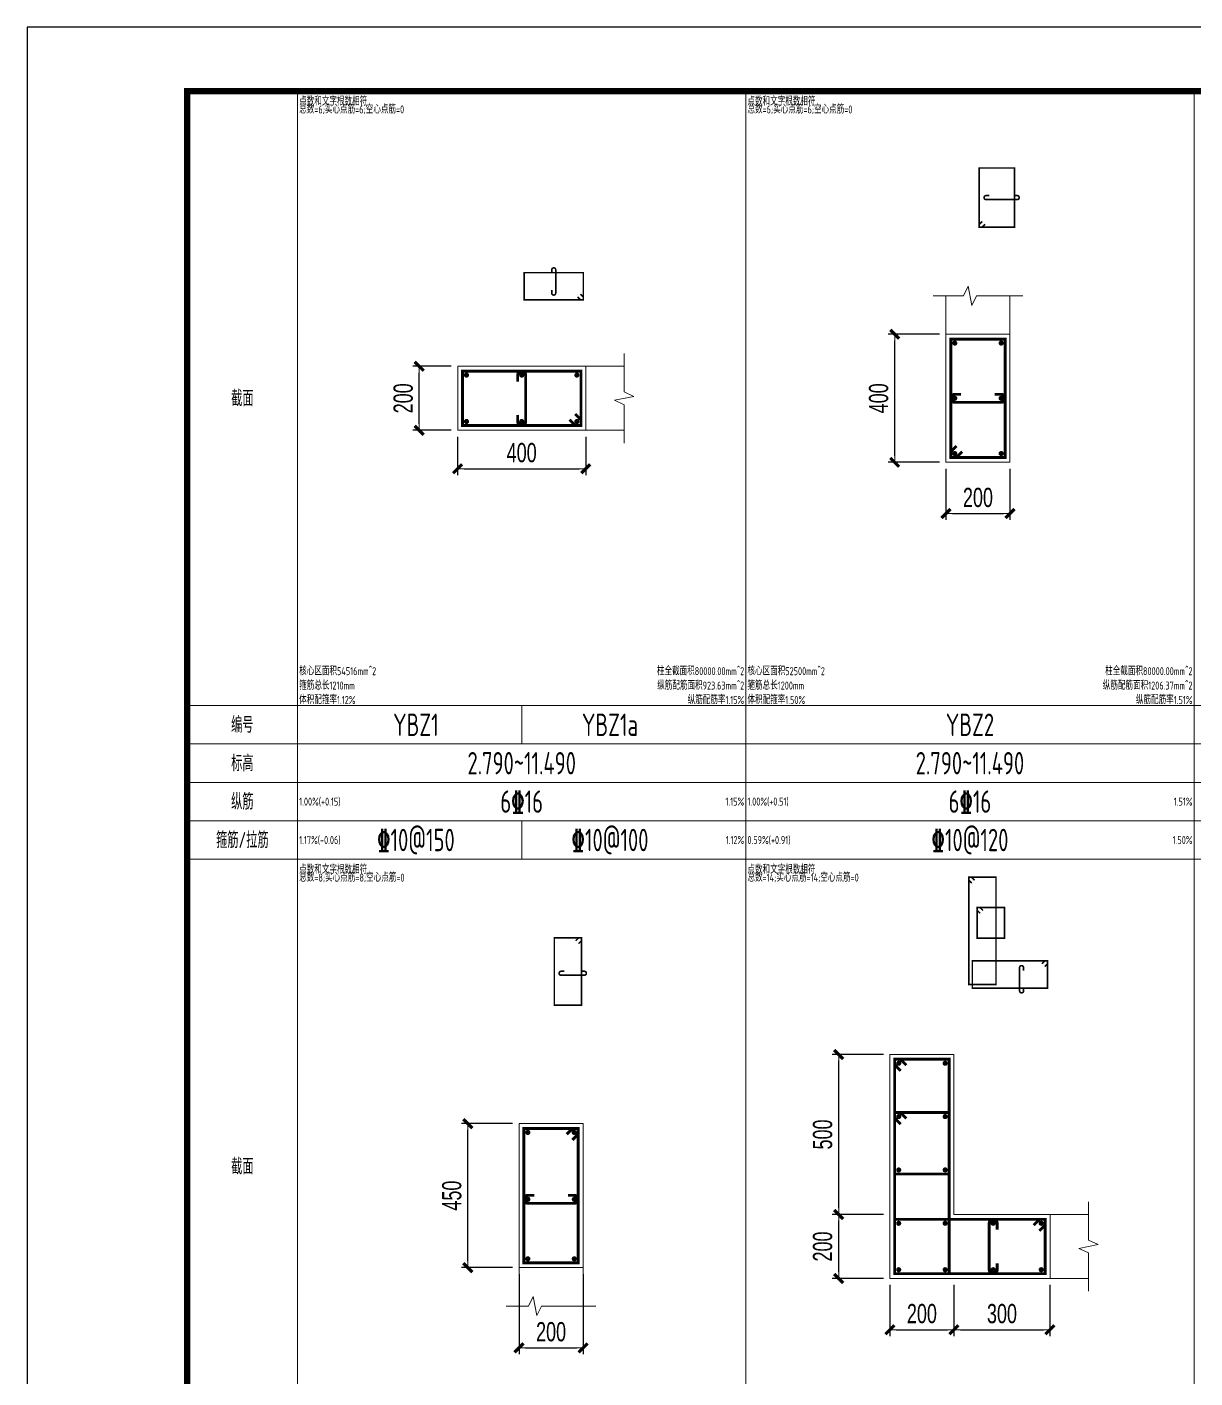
# Model space of a CAD drawing. Extents: x 5874492 to 7194610, y -939842 to -279257.
# Drawn here: x 6372279 to 6390518, y -696761 to -675657 of the extents above; entities that cross this region are included whole.
import ezdxf
from ezdxf.enums import TextEntityAlignment as Align

# ---------------------------------------------------------------- set-up
doc = ezdxf.new("R2010")
doc.units = 0
doc.header["$LTSCALE"] = 1000
for name, color, linetype, lineweight in [('S-墙柱-REIN', 1, 'Continuous', 20), ('S-墙柱-大样细线', 7, 'Continuous', 20), ('S-墙柱-编号', 4, 'Continuous', 20), ('S-大样-DIM', 3, 'Continuous', 20), ('S-大样-REIN', 1, 'Continuous', 20), ('S-大样-实线', 2, 'Continuous', 20), ('S-通用-TAB', 7, 'Continuous', 20)]:
    doc.layers.add(name, color=color, linetype=linetype, lineweight=lineweight)
doc.layers.add('Y-云图图框', color=7, linetype='Continuous')
doc.layers.add('z-计算配筋', color=7, linetype='Continuous')
doc.layers.add('配箍校核', color=34, linetype='Continuous', plot=False)
doc.styles.add('_YT_Name', font='', dxfattribs={"width": 0.8})
doc.styles.add('_YT_Sign_Text', font='ros.shx', dxfattribs={"width": 0.8, "bigfont": 'hztxt.shx'})
doc.styles.add('BW_Dim', font='Bweng.shx', dxfattribs={"width": 0.7, "bigfont": 'hztxt.shx'})
doc.styles.add('BW_Rein', font='tssdeng.shx', dxfattribs={"width": 0.7, "bigfont": 'hztxt.shx'})
doc.styles.get("Standard").update_dxf_attribs({"font": 'gbenor.shx', "bigfont": 'gbcbig.shx'})
doc.styles.add('TSSD_Rein', font='tssdeng.shx', dxfattribs={"width": 0.7, "bigfont": 'hztxt.shx'})
doc.styles.get('_YT_Name').set_extended_font_data('SimHei')
doc.dimstyles.new('Cyz_20_100', dxfattribs={"dimtxt": 300, "dimasz": 100, "dimexe": 100, "dimexo": 100, "dimgap": 100, "dimtad": 1, "dimdec": 0, "dimlfac": 0.2, "dimzin": 0, "dimdsep": 46, "dimtxsty": 'BW_Dim', "dimblk": '_bwk', "dimcen": 0, "dimclrt": 7, "dimadec": 0, "dimazin": 0, "dimtfac": 1, "dimtdec": 0, "dimtix": 1, "dimtmove": 2, "dimatfit": 0, "dimfxl": 0, "dimtolj": 1, "dimtzin": 0, "dimarcsym": 0})

# ---------------------------------------------------------------- blocks, each defined once
blk = doc.blocks.new('ECMCTK_A1_横_单行图名--0')
at = {"color": 4}
blk.add_lwpolyline([(0, 0), (841, 0), (841, 594), (0, 594)], close=True, dxfattribs=at)
at = {"const_width": 1}
blk.add_lwpolyline([(25, 10), (831, 10), (831, 584), (25, 584)], close=True, dxfattribs=at)
at = {"color": 80, "flags": 3}
for tag, height, p in [('YTHQINS', 3, (34.31, 585.5)), ('ECMCKEY', 3, (292.07, 288.23)), ('YTTQINS', 5.62, (848.03, 12.81)), ('YTFRAME', 3, (652.76, 5.84)), ('YTBARCODE_T1', 3, (749.78, 5.95))]:
    blk.add_attdef(tag, text='', height=height, dxfattribs=at).set_placement(p, align=Align.MIDDLE_CENTER)
for tag, height, style, width, p in [('证书编号', 4, '_YT_Sign_Text', 0.8, (708.87, 43.81)), ('审查批准号', 4, '_YT_Sign_Text', 0.8, (761.06, 43.81)), ('工程号', 4, '_YT_Sign_Text', 0.5, (804.08, 44.12)), ('设计单位', 6, '_YT_Name', 0.8, (623.75, 38.6)), ('建设单位', 4, '_YT_Sign_Text', 0.8, (734.96, 36.11)), ('阶段', 4, '_YT_Sign_Text', 0.8, (804.08, 35.81)), ('项目号', 4, '_YT_Sign_Text', 0.5, (822.08, 33.72)), ('项目名称', 4, '_YT_Sign_Text', 0.8, (734.96, 28.11)), ('专业', 4, '_YT_Sign_Text', 0.8, (804.08, 27.31)), ('图纸编号', 4, '_YT_Sign_Text', 0.5, (803.93, 19.36)), ('图纸名称', 4.5, '_YT_Name', 0.8, (735.39, 15.06)), ('版本号', 4, '_YT_Sign_Text', 0.8, (822.08, 13)), ('出图比例', 4.2, '_YT_Sign_Text', 0.8, (681.82, 11.78)), ('日期', 4, '_YT_Sign_Text', 0.5, (803.88, 12.13))]:
    blk.add_attdef(tag, text='', height=height, dxfattribs=dict(style=style, width=width)).set_placement(p, align=Align.CENTER)
at = {"style": '_YT_Sign_Text', "width": 0.8, "flags": 3}
for tag, p, height in [('[审定人]', (590.95, 27.81), 4.1), ('{审定人}', (605.87, 26.45), 6.24), ('[校对人]', (642.23, 27.82), 4.1), ('{校对人}', (658.35, 26.53), 6.24), ('{审核人}', (606.98, 18.44), 6.24), ('{设计人}', (658.48, 18.54), 6.24), ('[审核人]', (591.01, 19.76), 4.1), ('[设计人]', (642.47, 20.21), 4.1), ('{项目负责人}', (608.28, 10.72), 6.24), ('{专业负责人}', (658.58, 10.36), 6.24), ('[项目负责人]', (590.78, 12.01), 4.1), ('[专业负责人]', (642.74, 11.77), 4.1)]:
    blk.add_attdef(tag, p, '', height=height, dxfattribs=at)
at = {"color": 80, "flags": 3}
for tag, p in [('YTQRCODE', (551.04, 11.91)), ('YTBZSIT', (25, 10)), ('EXT_TK_LEFT', (25, 10))]:
    blk.add_attdef(tag, p, '', height=3, dxfattribs=at)
blk = doc.blocks.new('_bwk')
blk.add_line((-1, 0), (0, 0))
at = {"const_width": 0.5}
blk.add_lwpolyline([(-0.7, -0.7), (0.7, 0.7)], dxfattribs=at)
blk = doc.blocks.new('*D1425')
at = {"layer": 'Defpoints', "color": 0, "transparency": 16777216}
for p in [(6379163, -692787), (6379963, -692787), (6379963, -695037)]:
    blk.add_point(p, dxfattribs=at)
at = {"layer": 'S-大样-DIM', "color": 0, "lineweight": -2, "transparency": 16777216}
for p, q in [((6379863, -692787), (6379063, -692787)), ((6379163, -694937), (6379163, -692887)), ((6379863, -695037), (6379063, -695037))]:
    blk.add_line(p, q, dxfattribs=at)
at = {"layer": 'S-大样-DIM', "color": 0, "lineweight": -2, "transparency": 16777216, "xscale": 100, "yscale": 100, "zscale": 100}
for p, rotation in [((6379163, -692787), 90), ((6379163, -695037), 270)]:
    blk.add_blockref('_bwk', p, dxfattribs=dict(at, rotation=rotation))
at = {"layer": 'S-大样-DIM', "color": 7, "transparency": 16777216, "insert": (6378913, -693912), "char_height": 300, "attachment_point": 5, "rotation": 90, "style": 'BW_Dim'}
blk.add_mtext('\\A1;450', dxfattribs=at)
blk = doc.blocks.new('*D1426')
at = {"layer": 'Defpoints', "color": 0, "transparency": 16777216}
for p in [(6379963, -695037), (6380963, -695037), (6380963, -696290)]:
    blk.add_point(p, dxfattribs=at)
at = {"layer": 'S-大样-DIM', "color": 0, "lineweight": -2, "transparency": 16777216}
for p, q in [((6379963, -695137), (6379963, -696390)), ((6380963, -695137), (6380963, -696390)), ((6380063, -696290), (6380863, -696290))]:
    blk.add_line(p, q, dxfattribs=at)
at = {"layer": 'S-大样-DIM', "color": 0, "lineweight": -2, "transparency": 16777216, "xscale": 100, "yscale": 100, "zscale": 100, "rotation": 180}
blk.add_blockref('_bwk', (6379963, -696290), dxfattribs=at)
at = {"layer": 'S-大样-DIM', "color": 0, "lineweight": -2, "transparency": 16777216, "xscale": 100, "yscale": 100, "zscale": 100}
blk.add_blockref('_bwk', (6380963, -696290), dxfattribs=at)
at = {"layer": 'S-大样-DIM', "color": 7, "transparency": 16777216, "insert": (6380463, -696040), "char_height": 300, "attachment_point": 5, "style": 'BW_Dim'}
blk.add_mtext('\\A1;200', dxfattribs=at)
blk = doc.blocks.new('*D1427')
at = {"layer": 'Defpoints', "color": 0, "transparency": 16777216}
for p in [(6385829, -680457), (6386629, -680457), (6386629, -682457)]:
    blk.add_point(p, dxfattribs=at)
at = {"layer": 'S-大样-DIM', "color": 0, "lineweight": -2, "transparency": 16777216}
for p, q in [((6386529, -680457), (6385729, -680457)), ((6385829, -682357), (6385829, -680557)), ((6386529, -682457), (6385729, -682457))]:
    blk.add_line(p, q, dxfattribs=at)
at = {"layer": 'S-大样-DIM', "color": 0, "lineweight": -2, "transparency": 16777216, "xscale": 100, "yscale": 100, "zscale": 100}
for p, rotation in [((6385829, -680457), 90), ((6385829, -682457), 270)]:
    blk.add_blockref('_bwk', p, dxfattribs=dict(at, rotation=rotation))
at = {"layer": 'S-大样-DIM', "color": 7, "transparency": 16777216, "insert": (6385579, -681457), "char_height": 300, "attachment_point": 5, "rotation": 90, "style": 'BW_Dim'}
blk.add_mtext('\\A1;400', dxfattribs=at)
blk = doc.blocks.new('*D1428')
at = {"layer": 'Defpoints', "color": 0, "transparency": 16777216}
for p in [(6386629, -682457), (6387629, -682457), (6387629, -683257)]:
    blk.add_point(p, dxfattribs=at)
at = {"layer": 'S-大样-DIM', "color": 0, "lineweight": -2, "transparency": 16777216}
for p, q in [((6386629, -682557), (6386629, -683357)), ((6387629, -682557), (6387629, -683357)), ((6386729, -683257), (6387529, -683257))]:
    blk.add_line(p, q, dxfattribs=at)
at = {"layer": 'S-大样-DIM', "color": 0, "lineweight": -2, "transparency": 16777216, "xscale": 100, "yscale": 100, "zscale": 100, "rotation": 180}
blk.add_blockref('_bwk', (6386629, -683257), dxfattribs=at)
at = {"layer": 'S-大样-DIM', "color": 0, "lineweight": -2, "transparency": 16777216, "xscale": 100, "yscale": 100, "zscale": 100}
blk.add_blockref('_bwk', (6387629, -683257), dxfattribs=at)
at = {"layer": 'S-大样-DIM', "color": 7, "transparency": 16777216, "insert": (6387129, -683007), "char_height": 300, "attachment_point": 5, "style": 'BW_Dim'}
blk.add_mtext('\\A1;200', dxfattribs=at)
blk = doc.blocks.new('*D1433')
at = {"layer": 'Defpoints', "color": 0, "transparency": 16777216}
for p in [(6378404, -680957), (6379004, -680957), (6379004, -681957)]:
    blk.add_point(p, dxfattribs=at)
at = {"layer": 'S-大样-DIM', "color": 0, "lineweight": -2, "transparency": 16777216}
for p, q in [((6378904, -680957), (6378304, -680957)), ((6378404, -681857), (6378404, -681057)), ((6378904, -681957), (6378304, -681957))]:
    blk.add_line(p, q, dxfattribs=at)
at = {"layer": 'S-大样-DIM', "color": 0, "lineweight": -2, "transparency": 16777216, "xscale": 100, "yscale": 100, "zscale": 100}
for p, rotation in [((6378404, -680957), 90), ((6378404, -681957), 270)]:
    blk.add_blockref('_bwk', p, dxfattribs=dict(at, rotation=rotation))
at = {"layer": 'S-大样-DIM', "color": 7, "transparency": 16777216, "insert": (6378154, -681457), "char_height": 300, "attachment_point": 5, "rotation": 90, "style": 'BW_Dim'}
blk.add_mtext('\\A1;200', dxfattribs=at)
blk = doc.blocks.new('*D1434')
at = {"layer": 'Defpoints', "color": 0, "transparency": 16777216}
for p in [(6379004, -681957), (6381004, -681957), (6381004, -682557)]:
    blk.add_point(p, dxfattribs=at)
at = {"layer": 'S-大样-DIM', "color": 0, "lineweight": -2, "transparency": 16777216}
for p, q in [((6379004, -682057), (6379004, -682657)), ((6381004, -682057), (6381004, -682657)), ((6379104, -682557), (6380904, -682557))]:
    blk.add_line(p, q, dxfattribs=at)
at = {"layer": 'S-大样-DIM', "color": 0, "lineweight": -2, "transparency": 16777216, "xscale": 100, "yscale": 100, "zscale": 100, "rotation": 180}
blk.add_blockref('_bwk', (6379004, -682557), dxfattribs=at)
at = {"layer": 'S-大样-DIM', "color": 0, "lineweight": -2, "transparency": 16777216, "xscale": 100, "yscale": 100, "zscale": 100}
blk.add_blockref('_bwk', (6381004, -682557), dxfattribs=at)
at = {"layer": 'S-大样-DIM', "color": 7, "transparency": 16777216, "insert": (6380004, -682307), "char_height": 300, "attachment_point": 5, "style": 'BW_Dim'}
blk.add_mtext('\\A1;400', dxfattribs=at)
blk = doc.blocks.new('*D1505')
at = {"layer": 'Defpoints', "color": 0, "transparency": 16777216}
for p in [(6386754, -695207), (6388254, -695207), (6388254, -696007)]:
    blk.add_point(p, dxfattribs=at)
at = {"layer": 'S-大样-DIM', "color": 0, "lineweight": -2, "transparency": 16777216}
for p, q in [((6386754, -695307), (6386754, -696107)), ((6388254, -695307), (6388254, -696107)), ((6386854, -696007), (6388154, -696007))]:
    blk.add_line(p, q, dxfattribs=at)
at = {"layer": 'S-大样-DIM', "color": 0, "lineweight": -2, "transparency": 16777216, "xscale": 100, "yscale": 100, "zscale": 100, "rotation": 180}
blk.add_blockref('_bwk', (6386754, -696007), dxfattribs=at)
at = {"layer": 'S-大样-DIM', "color": 0, "lineweight": -2, "transparency": 16777216, "xscale": 100, "yscale": 100, "zscale": 100}
blk.add_blockref('_bwk', (6388254, -696007), dxfattribs=at)
at = {"layer": 'S-大样-DIM', "color": 7, "transparency": 16777216, "insert": (6387504, -695757), "char_height": 300, "attachment_point": 5, "style": 'BW_Dim'}
blk.add_mtext('\\A1;300', dxfattribs=at)
blk = doc.blocks.new('*D1506')
at = {"layer": 'Defpoints', "color": 0, "transparency": 16777216}
for p in [(6385754, -695207), (6386754, -695207), (6386754, -696007)]:
    blk.add_point(p, dxfattribs=at)
at = {"layer": 'S-大样-DIM', "color": 0, "lineweight": -2, "transparency": 16777216}
for p, q in [((6385754, -695307), (6385754, -696107)), ((6386754, -695307), (6386754, -696107)), ((6385854, -696007), (6386654, -696007))]:
    blk.add_line(p, q, dxfattribs=at)
at = {"layer": 'S-大样-DIM', "color": 0, "lineweight": -2, "transparency": 16777216, "xscale": 100, "yscale": 100, "zscale": 100, "rotation": 180}
blk.add_blockref('_bwk', (6385754, -696007), dxfattribs=at)
at = {"layer": 'S-大样-DIM', "color": 0, "lineweight": -2, "transparency": 16777216, "xscale": 100, "yscale": 100, "zscale": 100}
blk.add_blockref('_bwk', (6386754, -696007), dxfattribs=at)
at = {"layer": 'S-大样-DIM', "color": 7, "transparency": 16777216, "insert": (6386254, -695757), "char_height": 300, "attachment_point": 5, "style": 'BW_Dim'}
blk.add_mtext('\\A1;200', dxfattribs=at)
blk = doc.blocks.new('*D1507')
at = {"layer": 'Defpoints', "color": 0, "transparency": 16777216}
for p in [(6384954, -691707), (6385754, -691707), (6385754, -694207)]:
    blk.add_point(p, dxfattribs=at)
at = {"layer": 'S-大样-DIM', "color": 0, "lineweight": -2, "transparency": 16777216}
for p, q in [((6385654, -691707), (6384854, -691707)), ((6384954, -694107), (6384954, -691807)), ((6385654, -694207), (6384854, -694207))]:
    blk.add_line(p, q, dxfattribs=at)
at = {"layer": 'S-大样-DIM', "color": 0, "lineweight": -2, "transparency": 16777216, "xscale": 100, "yscale": 100, "zscale": 100}
for p, rotation in [((6384954, -691707), 90), ((6384954, -694207), 270)]:
    blk.add_blockref('_bwk', p, dxfattribs=dict(at, rotation=rotation))
at = {"layer": 'S-大样-DIM', "color": 7, "transparency": 16777216, "insert": (6384704, -692957), "char_height": 300, "attachment_point": 5, "rotation": 90, "style": 'BW_Dim'}
blk.add_mtext('\\A1;500', dxfattribs=at)
blk = doc.blocks.new('*D1508')
at = {"layer": 'Defpoints', "color": 0, "transparency": 16777216}
for p in [(6384954, -694207), (6385754, -694207), (6385754, -695207)]:
    blk.add_point(p, dxfattribs=at)
at = {"layer": 'S-大样-DIM', "color": 0, "lineweight": -2, "transparency": 16777216}
for p, q in [((6385654, -694207), (6384854, -694207)), ((6384954, -695107), (6384954, -694307)), ((6385654, -695207), (6384854, -695207))]:
    blk.add_line(p, q, dxfattribs=at)
at = {"layer": 'S-大样-DIM', "color": 0, "lineweight": -2, "transparency": 16777216, "xscale": 100, "yscale": 100, "zscale": 100}
for p, rotation in [((6384954, -694207), 90), ((6384954, -695207), 270)]:
    blk.add_blockref('_bwk', p, dxfattribs=dict(at, rotation=rotation))
at = {"layer": 'S-大样-DIM', "color": 7, "transparency": 16777216, "insert": (6384704, -694707), "char_height": 300, "attachment_point": 5, "rotation": 90, "style": 'BW_Dim'}
blk.add_mtext('\\A1;200', dxfattribs=at)

msp = doc.modelspace()

# ---------------------------------------------------------------- linework, layer by layer
at = {"layer": 'S-墙柱-REIN', "const_width": 40}
for points in [[(6386746.8, -680594.4, 1), (6386786.8, -680594.4, 1)], [(6387471.8, -680594.4, 1), (6387511.8, -680594.4, 1)], [(6379121.8, -681094.4, 1), (6379161.8, -681094.4, 1)], [(6379984.3, -681094.4, 1), (6380024.3, -681094.4, 1)], [(6380846.8, -681094.4, 1), (6380886.8, -681094.4, 1)], [(6386746.8, -681456.9, 1), (6386786.8, -681456.9, 1)], [(6387471.8, -681456.9, 1), (6387511.8, -681456.9, 1)], [(6379121.8, -681819.4, 1), (6379161.8, -681819.4, 1)], [(6379984.3, -681819.4, 1), (6380024.3, -681819.4, 1)], [(6380846.8, -681819.4, 1), (6380886.8, -681819.4, 1)], [(6386746.8, -682319.4, 1), (6386786.8, -682319.4, 1)], [(6387471.8, -682319.4, 1), (6387511.8, -682319.4, 1)], [(6385871.8, -691844.4, 1), (6385911.8, -691844.4, 1)], [(6386596.8, -691844.4, 1), (6386636.8, -691844.4, 1)], [(6385871.8, -692677.7, 1), (6385911.8, -692677.7, 1)], [(6386596.8, -692677.7, 1), (6386636.8, -692677.7, 1)], [(6380080, -692924.8, 1), (6380120, -692924.8, 1)], [(6380805, -692924.8, 1), (6380845, -692924.8, 1)], [(6385871.8, -693511.1, 1), (6385911.8, -693511.1, 1)], [(6386596.8, -693511.1, 1), (6386636.8, -693511.1, 1)], [(6380080, -693969.9, 1), (6380120, -693969.9, 1)], [(6380805, -693969.9, 1), (6380845, -693969.9, 1)], [(6385871.8, -694344.4, 1), (6385911.8, -694344.4, 1)], [(6386596.8, -694344.4, 1), (6386636.8, -694344.4, 1)], [(6387346.8, -694344.4, 1), (6387386.8, -694344.4, 1)], [(6388096.8, -694344.4, 1), (6388136.8, -694344.4, 1)], [(6380080, -694899.8, 1), (6380120, -694899.8, 1)], [(6380805, -694899.8, 1), (6380845, -694899.8, 1)], [(6385871.8, -695069.4, 1), (6385911.8, -695069.4, 1)], [(6386596.8, -695069.4, 1), (6386636.8, -695069.4, 1)], [(6387346.8, -695069.4, 1), (6387386.8, -695069.4, 1)], [(6388096.8, -695069.4, 1), (6388136.8, -695069.4, 1)]]:
    msp.add_lwpolyline(points, format="xyb", close=True, dxfattribs=at)
at = {"layer": 'S-墙柱-大样细线'}
for points in [[(6386629.3, -680456.9), (6386629.3, -682456.9), (6387629.3, -682456.9), (6387629.3, -680456.9)], [(6381004.3, -681956.9), (6381004.3, -680956.9), (6379004.3, -680956.9), (6379004.3, -681956.9)], [(6386754.3, -694206.9), (6388254.3, -694206.9), (6388254.3, -695206.9), (6385754.3, -695206.9), (6385754.3, -691706.9), (6386754.3, -691706.9)], [(6380962.5, -692787.3), (6379962.5, -692787.3), (6379962.5, -695037.3), (6380962.5, -695037.3)]]:
    msp.add_lwpolyline(points, close=True, dxfattribs=at)
at = {"layer": 'S-墙柱-编号'}
for points in [[(6380004.3, -686256.9), (6380004.3, -686856.9)], [(6380004.3, -688056.9), (6380004.3, -688656.9)]]:
    msp.add_lwpolyline(points, dxfattribs=at)
at = {"layer": 'S-大样-REIN', "color": 1}
for points, const_width in [([(6387238.9, -678738.2), (6387193, -678784.2), (6387148.8, -678784.2), (6387148.8, -677859.2), (6387698.8, -677859.2), (6387698.8, -678784.2), (6387148.8, -678784.2), (6387148.8, -678740), (6387194.7, -678694.1)], 25), ([(6380920.8, -679829.2), (6380966.8, -679875.2), (6380966.8, -679919.4), (6380041.8, -679919.4), (6380041.8, -679494.4), (6380966.8, -679494.4), (6380966.8, -679919.4), (6380922.6, -679919.4), (6380876.6, -679873.4)], 25), ([(6386884.6, -682290), (6386792.6, -682381.9), (6386704.3, -682381.9), (6386704.3, -680531.9), (6387554.3, -680531.9), (6387554.3, -682381.9), (6386704.3, -682381.9), (6386704.3, -682293.5), (6386796.2, -682201.6)], 45), ([(6380837.3, -681701.6), (6380929.3, -681793.5), (6380929.3, -681881.9), (6379079.3, -681881.9), (6379079.3, -681031.9), (6380929.3, -681031.9), (6380929.3, -681881.9), (6380840.9, -681881.9), (6380748.9, -681790)], 45), ([(6387075.7, -688984.1), (6387029.7, -688938.1), (6386985.5, -688938.1), (6386985.5, -690613.1), (6387410.5, -690613.1), (6387410.5, -688938.1), (6386985.5, -688938.1), (6386985.5, -688982.3), (6387031.5, -689028.3)], 25), ([(6380848.3, -689930.8), (6380894.2, -689884.9), (6380938.4, -689884.9), (6380938.4, -690934.9), (6380513.4, -690934.9), (6380513.4, -689884.9), (6380938.4, -689884.9), (6380938.4, -689929.1), (6380892.5, -689975)], 25), ([(6388170.8, -690334.6), (6388216.8, -690288.6), (6388216.8, -690244.4), (6387041.8, -690244.4), (6387041.8, -690669.4), (6388216.8, -690669.4), (6388216.8, -690244.4), (6388172.6, -690244.4), (6388126.6, -690290.4)], 25), ([(6386009.6, -691873.8), (6385917.6, -691781.9), (6385829.3, -691781.9), (6385829.3, -695131.9), (6386679.3, -695131.9), (6386679.3, -691781.9), (6385829.3, -691781.9), (6385829.3, -691870.3), (6385921.2, -691962.2)], 45), ([(6380707.2, -692954.2), (6380799.1, -692862.3), (6380887.5, -692862.3), (6380887.5, -694962.3), (6380037.5, -694962.3), (6380037.5, -692862.3), (6380887.5, -692862.3), (6380887.5, -692950.6), (6380795.6, -693042.6)], 45), ([(6388087.3, -694462.2), (6388179.3, -694370.3), (6388179.3, -694281.9), (6385829.3, -694281.9), (6385829.3, -695131.9), (6388179.3, -695131.9), (6388179.3, -694281.9), (6388090.9, -694281.9), (6387998.9, -694373.8)], 45)]:
    msp.add_lwpolyline(points, dxfattribs=dict(at, const_width=const_width))
at = {"layer": 'S-大样-REIN'}
for points, const_width in [([(6387692.5, -678290.5), (6387742.5, -678290.5, -1), (6387742.5, -678353), (6387255, -678353, -1), (6387255, -678290.5), (6387305, -678290.5)], 25), ([(6380473, -679500.6), (6380473, -679450.6, -1), (6380535.5, -679450.6), (6380535.5, -679813.1, -1), (6380473, -679813.1), (6380473, -679763.1)], 25), ([(6379941.8, -681194.4), (6379941.8, -681094.4, -1), (6380066.8, -681094.4), (6380066.8, -681819.4, -1), (6379941.8, -681819.4), (6379941.8, -681719.4)], 45), ([(6387391.8, -681394.4), (6387491.8, -681394.4, -1), (6387491.8, -681519.4), (6386766.8, -681519.4, -1), (6386766.8, -681394.4), (6386866.8, -681394.4)], 45), ([(6387841.8, -690663.1), (6387841.8, -690713.1, -1), (6387779.3, -690713.1), (6387779.3, -690350.6, -1), (6387841.8, -690350.6), (6387841.8, -690400.6)], 25), ([(6380932.2, -690407.4), (6380982.2, -690407.4, -1), (6380982.2, -690469.9), (6380619.7, -690469.9, -1), (6380619.7, -690407.4), (6380669.7, -690407.4)], 25), ([(6380725, -693907.4), (6380825, -693907.4, -1), (6380825, -694032.4), (6380100, -694032.4, -1), (6380100, -693907.4), (6380200, -693907.4)], 45), ([(6387429.3, -694969.4), (6387429.3, -695069.4, -1), (6387304.3, -695069.4), (6387304.3, -694344.4, -1), (6387429.3, -694344.4), (6387429.3, -694444.4)], 45)]:
    msp.add_lwpolyline(points, format="xyb", dxfattribs=dict(at, const_width=const_width))
for points, const_width in [([(6387162.7, -689501.2), (6387116.8, -689455.3), (6387116.8, -689411.1), (6387541.8, -689411.1), (6387541.8, -689890.2), (6387116.8, -689890.2), (6387116.8, -689411.1), (6387161, -689411.1), (6387206.9, -689457)], 25), ([(6385921.2, -692795.5), (6385829.3, -692703.6), (6385829.3, -692615.2), (6386679.3, -692615.2), (6386679.3, -693573.6), (6385829.3, -693573.6), (6385829.3, -692615.2), (6385917.6, -692615.2), (6386009.6, -692707.2)], 45)]:
    msp.add_lwpolyline(points, dxfattribs=dict(at, const_width=const_width))
at = {"layer": 'S-大样-实线'}
for points in [[(6386429.3, -679856.9), (6386904.3, -679856.9), (6386974.3, -679706.9), (6387034.3, -680006.9), (6387104.3, -679856.9), (6387829.3, -679856.9)], [(6386629.3, -680456.9), (6386629.3, -679856.9)], [(6387629.3, -680456.9), (6387629.3, -679856.9)], [(6381604.3, -682156.9), (6381604.3, -681556.9), (6381454.3, -681486.9), (6381754.3, -681426.9), (6381604.3, -681356.9), (6381604.3, -680756.9)], [(6381004.3, -680956.9), (6381604.3, -680956.9)], [(6381004.3, -681956.9), (6381604.3, -681956.9)], [(6388854.3, -695406.9), (6388854.3, -694806.9), (6388704.3, -694736.9), (6389004.3, -694676.9), (6388854.3, -694606.9), (6388854.3, -694006.9)], [(6388254.3, -694206.9), (6388854.3, -694206.9)], [(6379962.5, -695037.3), (6379962.5, -695637.3)], [(6380962.5, -695037.3), (6380962.5, -695637.3)], [(6388254.3, -695206.9), (6388854.3, -695206.9)], [(6379762.5, -695637.3), (6380112.5, -695637.3), (6380182.5, -695487.3), (6380242.5, -695787.3), (6380312.5, -695637.3), (6381162.5, -695637.3)]]:
    msp.add_lwpolyline(points, dxfattribs=at)
at = {"layer": 'S-通用-TAB'}
for points in [[(6374779.3, -688656.9), (6374779.3, -676656.9), (6376504.3, -676656.9), (6376504.3, -688656.9), (6374779.3, -688656.9), (6374779.3, -688056.9), (6376504.3, -688056.9), (6376504.3, -687456.9), (6374779.3, -687456.9), (6374779.3, -686856.9), (6376504.3, -686856.9), (6376504.3, -686256.9), (6374779.3, -686256.9), (6374779.3, -688656.9)], [(6376504.3, -688656.9), (6376504.3, -676656.9), (6383504.3, -676656.9), (6383504.3, -688656.9), (6376504.3, -688656.9), (6376504.3, -686256.9), (6383504.3, -686256.9), (6383504.3, -686856.9), (6376504.3, -686856.9), (6376504.3, -687456.9), (6383504.3, -687456.9), (6383504.3, -688056.9), (6376504.3, -688056.9), (6376504.3, -688656.9)], [(6383504.3, -688656.9), (6383504.3, -676656.9), (6390504.3, -676656.9), (6390504.3, -688656.9), (6383504.3, -688656.9), (6383504.3, -686256.9), (6390504.3, -686256.9), (6390504.3, -686856.9), (6383504.3, -686856.9), (6383504.3, -687456.9), (6390504.3, -687456.9), (6390504.3, -688056.9), (6383504.3, -688056.9), (6383504.3, -688656.9)], [(6390504.3, -688656.9), (6390504.3, -676656.9), (6397504.3, -676656.9), (6397504.3, -688656.9), (6390504.3, -688656.9), (6390504.3, -686256.9), (6397504.3, -686256.9), (6397504.3, -686856.9), (6390504.3, -686856.9), (6390504.3, -687456.9), (6397504.3, -687456.9), (6397504.3, -688056.9), (6390504.3, -688056.9), (6390504.3, -688656.9)], [(6374779.3, -700656.9), (6374779.3, -688656.9), (6376504.3, -688656.9), (6376504.3, -700656.9), (6374779.3, -700656.9), (6374779.3, -700056.9), (6376504.3, -700056.9), (6376504.3, -699456.9), (6374779.3, -699456.9), (6374779.3, -698856.9), (6376504.3, -698856.9), (6376504.3, -698256.9), (6374779.3, -698256.9), (6374779.3, -700656.9)], [(6376504.3, -700656.9), (6376504.3, -688656.9), (6383504.3, -688656.9), (6383504.3, -700656.9), (6376504.3, -700656.9), (6376504.3, -698256.9), (6383504.3, -698256.9), (6383504.3, -698856.9), (6376504.3, -698856.9), (6376504.3, -699456.9), (6383504.3, -699456.9), (6383504.3, -700056.9), (6376504.3, -700056.9), (6376504.3, -700656.9)], [(6383504.3, -700656.9), (6383504.3, -688656.9), (6390504.3, -688656.9), (6390504.3, -700656.9), (6383504.3, -700656.9), (6383504.3, -698256.9), (6390504.3, -698256.9), (6390504.3, -698856.9), (6383504.3, -698856.9), (6383504.3, -699456.9), (6390504.3, -699456.9), (6390504.3, -700056.9), (6383504.3, -700056.9), (6383504.3, -700656.9)], [(6390504.3, -700656.9), (6390504.3, -688656.9), (6397504.3, -688656.9), (6397504.3, -700656.9), (6390504.3, -700656.9), (6390504.3, -698256.9), (6397504.3, -698256.9), (6397504.3, -698856.9), (6390504.3, -698856.9), (6390504.3, -699456.9), (6397504.3, -699456.9), (6397504.3, -700056.9), (6390504.3, -700056.9), (6390504.3, -700656.9)]]:
    msp.add_lwpolyline(points, dxfattribs=at)

# ---------------------------------------------------------------- block references
at = {"layer": 'Y-云图图框', "xscale": 100, "yscale": 100, "zscale": 100}
msp.add_blockref('ECMCTK_A1_横_单行图名--0', (6372279.3, -735056.9), dxfattribs=at)

# ---------------------------------------------------------------- texts
at = {"layer": 'S-墙柱-编号', "style": 'TSSD_Rein', "width": 0.7}
for s, p in [('YBZ1', (6378352.1, -686556.9)), ('YBZ1a', (6381383.2, -686556.9)), ('YBZ2', (6387004.3, -686556.9)), ('2.790~11.490', (6380004.3, -687156.9)), ('2.790~11.490', (6387004.3, -687156.9)), ('6\x8416', (6380004.3, -687756.9)), ('\x8410@150', (6378352.1, -688356.9)), ('\x8410@100', (6381383.2, -688356.9))]:
    msp.add_text(s, height=350, dxfattribs=at).set_placement(p, align=Align.MIDDLE_CENTER)
at = {"layer": 'S-通用-TAB', "style": 'BW_Rein', "width": 0.7}
for s, p in [('截面', (6375641.8, -681456.9)), ('编号', (6375641.8, -686556.9)), ('标高', (6375641.8, -687156.9)), ('纵筋', (6375641.8, -687756.9)), ('箍筋/拉筋', (6375641.8, -688356.9)), ('截面', (6375641.8, -693456.9))]:
    msp.add_text(s, height=250, dxfattribs=at).set_placement(p, align=Align.MIDDLE_CENTER)
at = {"layer": 'z-计算配筋', "style": 'BW_Rein', "width": 0.7}
for s, p in [('6\x8416', (6387004.3, -687756.9)), ('\x8410@120', (6387004.3, -688356.9))]:
    msp.add_text(s, height=350, dxfattribs=at).set_placement(p, align=Align.MIDDLE_CENTER)
at = {"layer": '配箍校核', "style": 'BW_Rein', "width": 0.7}
for s, p in [('点数和文字根数相符', (6376529.3, -676881.9)), ('点数和文字根数相符', (6383529.3, -676881.9)), ('总数=6;实心点筋=6;空心点筋=0', (6376529.3, -677006.9)), ('总数=6;实心点筋=6;空心点筋=0', (6383529.3, -677006.9)), ('核心区面积54516mm^ 2', (6376529.3, -685781.9)), ('核心区面积52500mm^ 2', (6383529.3, -685781.9)), ('箍筋总长1210mm', (6376529.3, -686006.9)), ('箍筋总长1200mm', (6383529.3, -686006.9)), ('体积配箍率1.12%', (6376529.3, -686231.9)), ('体积配箍率1.50%', (6383529.3, -686231.9)), ('点数和文字根数相符', (6376529.3, -688881.9)), ('点数和文字根数相符', (6383529.3, -688881.9)), ('总数=8;实心点筋=8;空心点筋=0', (6376529.3, -689006.9)), ('总数=14;实心点筋=14;空心点筋=0', (6383529.3, -689006.9))]:
    msp.add_text(s, height=125, dxfattribs=at).set_placement(p)
for s, p in [('柱全截面积80000.00mm^ 2', (6383479.3, -685781.9)), ('柱全截面积80000.00mm^ 2', (6390479.3, -685781.9)), ('纵筋配筋面积923.63mm^ 2', (6383479.3, -686006.9)), ('纵筋配筋面积1206.37mm^ 2', (6390479.3, -686006.9)), ('纵筋配筋率1.15%', (6383479.3, -686231.9)), ('纵筋配筋率1.51%', (6390479.3, -686231.9))]:
    msp.add_text(s, height=125, dxfattribs=at).set_placement(p, align=Align.RIGHT)
for s, p in [('1.00%(+0.15)', (6376529.3, -687756.9)), ('1.00%(+0.51)', (6383529.3, -687756.9)), ('0.59%(+0.91)', (6383529.3, -688356.9))]:
    msp.add_text(s, height=125, dxfattribs=at).set_placement(p, align=Align.MIDDLE_LEFT)
for s, p in [('1.15%', (6383479.3, -687756.9)), ('1.51%', (6390479.3, -687756.9)), ('1.50%', (6390479.3, -688356.9))]:
    msp.add_text(s, height=125, dxfattribs=at).set_placement(p, align=Align.MIDDLE_RIGHT)
at = {"layer": '配箍校核', "color": 1, "style": 'BW_Rein', "width": 0.7}
msp.add_text('1.17%(-0.06)', height=125, dxfattribs=at).set_placement((6376529.3, -688356.9), align=Align.MIDDLE_LEFT)
msp.add_text('1.12%', height=125, dxfattribs=at).set_placement((6383479.3, -688356.9), align=Align.MIDDLE_RIGHT)

# ---------------------------------------------------------------- dimensions: what is measured, and where the dimension line sits
at = {"layer": 'S-大样-DIM'}
for base, p1, p2, picture, middle in [((6385829.3, -680456.9), (6386629.3, -682456.9), (6386629.3, -680456.9), '*D1427', (6385579.3, -681456.9)), ((6378404.3, -680956.9), (6379004.3, -681956.9), (6379004.3, -680956.9), '*D1433', (6378154.3, -681456.9)), ((6384954.3, -691706.9), (6385754.3, -694206.9), (6385754.3, -691706.9), '*D1507', (6384704.3, -692956.9)), ((6379162.5, -692787.3), (6379962.5, -695037.3), (6379962.5, -692787.3), '*D1425', (6378912.5, -693912.3)), ((6384954.3, -694206.9), (6385754.3, -695206.9), (6385754.3, -694206.9), '*D1508', (6384704.3, -694706.9))]:
    dim = msp.add_linear_dim(base=base, p1=p1, p2=p2, angle=90, dimstyle='Cyz_20_100', dxfattribs=at)
    dim.commit()
    dim.dimension.update_dxf_attribs({"geometry": picture, "text_midpoint": middle})
for base, p1, p2, picture, middle in [((6381004.3, -682556.9), (6379004.3, -681956.9), (6381004.3, -681956.9), '*D1434', (6380004.3, -682306.9)), ((6387629.3, -683256.9), (6386629.3, -682456.9), (6387629.3, -682456.9), '*D1428', (6387129.3, -683006.9)), ((6380962.5, -696290.4), (6379962.5, -695037.3), (6380962.5, -695037.3), '*D1426', (6380462.5, -696040.4)), ((6386754.3, -696006.9), (6385754.3, -695206.9), (6386754.3, -695206.9), '*D1506', (6386254.3, -695756.9)), ((6388254.3, -696006.9), (6386754.3, -695206.9), (6388254.3, -695206.9), '*D1505', (6387504.3, -695756.9))]:
    dim = msp.add_linear_dim(base=base, p1=p1, p2=p2, dimstyle='Cyz_20_100', dxfattribs=at)
    dim.commit()
    dim.dimension.update_dxf_attribs({"geometry": picture, "text_midpoint": middle})

doc.saveas('drawing.dxf')
